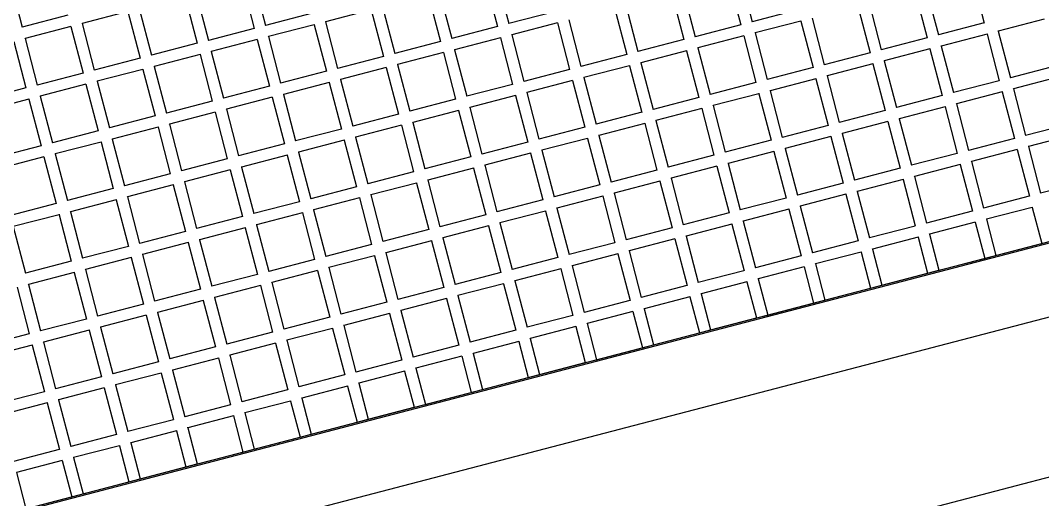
# Model space of a CAD drawing. Header units: inches. Extents: x -1841 to -80, y -100 to 1021.
# Drawn here: x -744.557 to -743.419, y 404.833 to 405.366 of the extents above; entities that cross this region are included whole.
import ezdxf

# ---------------------------------------------------------------- set-up
doc = ezdxf.new("R2010")
doc.units = ezdxf.units.IN
doc.header["$MEASUREMENT"] = 0
doc.layers.add('Edges', color=7, linetype='Continuous')

# ---------------------------------------------------------------- blocks, each defined once
blk = doc.blocks.new('infrared patio heater fr')
at = {"layer": 'Edges'}
for p, q in [((-50, 10.889), (50, 10.889)), ((-40, 8.228), (40, 8.228)), ((-40, 6.998), (40, 6.998)), ((38, 6.971), (-38, 6.971)), ((8.699, 6.971), (8.5, 6.971)), ((8.701, 6.329), (8.699, 6.971)), ((9.513, 6.971), (8.699, 6.971)), ((9.513, 6.329), (9.513, 6.971)), ((9.713, 6.971), (9.513, 6.971)), ((9.714, 6.329), (9.713, 6.971)), ((10.526, 6.971), (9.713, 6.971)), ((10.526, 6.329), (10.526, 6.971)), ((10.726, 6.971), (10.526, 6.971)), ((10.727, 6.329), (10.726, 6.971)), ((11.54, 6.971), (10.726, 6.971)), ((11.54, 6.329), (11.54, 6.971)), ((11.739, 6.971), (11.54, 6.971)), ((11.741, 6.329), (11.739, 6.971)), ((12.553, 6.971), (11.739, 6.971)), ((12.553, 6.329), (12.553, 6.971)), ((12.753, 6.971), (12.553, 6.971)), ((12.754, 6.329), (12.753, 6.971)), ((13.566, 6.971), (12.753, 6.971)), ((13.566, 6.329), (13.566, 6.971)), ((13.766, 6.971), (13.566, 6.971)), ((13.767, 6.329), (13.766, 6.971)), ((14.58, 6.971), (13.766, 6.971)), ((14.58, 6.329), (14.58, 6.971)), ((14.779, 6.971), (14.58, 6.971)), ((14.781, 6.329), (14.779, 6.971)), ((15.593, 6.971), (14.779, 6.971)), ((15.593, 6.329), (15.593, 6.971)), ((15.793, 6.971), (15.593, 6.971)), ((15.794, 6.329), (15.793, 6.971)), ((16.606, 6.971), (15.793, 6.971)), ((16.606, 6.329), (16.606, 6.971)), ((16.806, 6.971), (16.606, 6.971)), ((16.807, 6.329), (16.806, 6.971)), ((17.62, 6.971), (16.806, 6.971)), ((17.62, 6.329), (17.62, 6.971)), ((17.819, 6.971), (17.62, 6.971)), ((17.821, 6.329), (17.819, 6.971)), ((18.633, 6.971), (17.819, 6.971)), ((18.633, 6.329), (18.633, 6.971)), ((18.833, 6.971), (18.633, 6.971)), ((18.834, 6.329), (18.833, 6.971)), ((19.646, 6.971), (18.833, 6.971)), ((19.646, 6.329), (19.646, 6.971)), ((19.846, 6.971), (19.646, 6.971)), ((19.847, 6.329), (19.846, 6.971)), ((20.66, 6.971), (19.846, 6.971)), ((20.66, 6.329), (20.66, 6.971)), ((20.859, 6.971), (20.66, 6.971)), ((20.861, 6.329), (20.859, 6.971)), ((21.673, 6.971), (20.859, 6.971)), ((21.673, 6.329), (21.673, 6.971)), ((21.873, 6.971), (21.673, 6.971)), ((21.874, 6.329), (21.873, 6.971)), ((22.686, 6.971), (21.873, 6.971)), ((22.686, 6.329), (22.686, 6.971)), ((22.886, 6.971), (22.686, 6.971)), ((22.887, 6.329), (22.886, 6.971)), ((23.7, 6.971), (22.886, 6.971)), ((23.7, 6.329), (23.7, 6.971)), ((23.899, 6.971), (23.7, 6.971)), ((23.901, 6.329), (23.899, 6.971)), ((24.713, 6.971), (23.899, 6.971)), ((24.713, 6.329), (24.713, 6.971)), ((24.913, 6.971), (24.713, 6.971)), ((24.914, 6.329), (24.913, 6.971)), ((25.726, 6.971), (24.913, 6.971)), ((25.726, 6.329), (25.726, 6.971)), ((25.926, 6.971), (25.726, 6.971)), ((25.927, 6.329), (25.926, 6.971)), ((26.74, 6.971), (25.926, 6.971)), ((26.74, 6.329), (26.74, 6.971)), ((8.699, 6.325), (8.701, 6.329)), ((8.701, 6.329), (9.513, 6.329)), ((9.513, 6.318), (9.513, 6.329)), ((9.713, 6.325), (9.714, 6.329)), ((9.714, 6.329), (10.526, 6.329)), ((10.526, 6.318), (10.526, 6.329)), ((10.726, 6.325), (10.727, 6.329)), ((10.727, 6.329), (11.54, 6.329)), ((11.54, 6.318), (11.54, 6.329)), ((11.739, 6.325), (11.741, 6.329)), ((11.741, 6.329), (12.553, 6.329)), ((12.553, 6.318), (12.553, 6.329)), ((12.753, 6.325), (12.754, 6.329)), ((12.754, 6.329), (13.566, 6.329)), ((13.566, 6.318), (13.566, 6.329)), ((13.766, 6.325), (13.767, 6.329)), ((13.767, 6.329), (14.58, 6.329)), ((14.58, 6.318), (14.58, 6.329)), ((14.779, 6.325), (14.781, 6.329)), ((14.781, 6.329), (15.593, 6.329)), ((15.593, 6.318), (15.593, 6.329)), ((15.793, 6.325), (15.794, 6.329)), ((15.794, 6.329), (16.606, 6.329)), ((16.606, 6.318), (16.606, 6.329)), ((16.806, 6.325), (16.807, 6.329)), ((16.807, 6.329), (17.62, 6.329)), ((17.62, 6.318), (17.62, 6.329)), ((17.819, 6.325), (17.821, 6.329)), ((17.821, 6.329), (18.633, 6.329)), ((18.633, 6.318), (18.633, 6.329)), ((18.833, 6.325), (18.834, 6.329)), ((18.834, 6.329), (19.646, 6.329)), ((19.646, 6.318), (19.646, 6.329)), ((19.846, 6.325), (19.847, 6.329)), ((19.847, 6.329), (20.66, 6.329)), ((20.66, 6.318), (20.66, 6.329)), ((20.859, 6.325), (20.861, 6.329)), ((20.861, 6.329), (21.673, 6.329)), ((21.673, 6.318), (21.673, 6.329)), ((21.873, 6.325), (21.874, 6.329)), ((21.874, 6.329), (22.686, 6.329)), ((22.686, 6.318), (22.686, 6.329)), ((22.886, 6.325), (22.887, 6.329)), ((22.887, 6.329), (23.7, 6.329)), ((23.7, 6.323), (23.7, 6.329)), ((23.7, 6.318), (23.7, 6.323)), ((23.899, 6.325), (23.901, 6.329)), ((23.901, 6.329), (24.713, 6.329)), ((24.713, 6.318), (24.713, 6.329)), ((24.913, 6.325), (24.914, 6.329)), ((24.914, 6.329), (25.726, 6.329)), ((25.726, 6.318), (25.726, 6.329)), ((25.926, 6.325), (25.927, 6.329)), ((25.927, 6.329), (26.74, 6.329)), ((7.689, 6.131), (8.5, 6.131)), ((8.5, 5.303), (8.5, 6.131)), ((8.701, 5.303), (8.699, 6.131)), ((8.702, 6.131), (9.513, 6.131)), ((9.513, 5.303), (9.513, 6.131)), ((9.714, 5.303), (9.713, 6.131)), ((9.715, 6.131), (10.526, 6.131)), ((10.526, 5.303), (10.526, 6.131)), ((10.727, 5.303), (10.726, 6.131)), ((10.729, 6.131), (11.54, 6.131)), ((11.54, 5.303), (11.54, 6.131)), ((11.741, 5.303), (11.739, 6.131)), ((11.742, 6.131), (12.553, 6.131)), ((12.553, 5.303), (12.553, 6.131)), ((12.754, 5.303), (12.753, 6.131)), ((12.755, 6.131), (13.566, 6.131)), ((13.566, 5.303), (13.566, 6.131)), ((13.767, 5.303), (13.766, 6.131)), ((13.769, 6.131), (14.58, 6.131)), ((14.58, 5.303), (14.58, 6.131)), ((14.781, 5.303), (14.779, 6.131)), ((14.782, 6.131), (15.593, 6.131)), ((15.593, 5.303), (15.593, 6.131)), ((15.794, 5.303), (15.793, 6.131)), ((15.795, 6.131), (16.606, 6.131)), ((16.606, 5.303), (16.606, 6.131)), ((16.807, 5.303), (16.806, 6.131)), ((16.809, 6.131), (17.62, 6.131)), ((17.62, 5.303), (17.62, 6.131)), ((17.821, 5.303), (17.819, 6.131)), ((17.822, 6.131), (18.633, 6.131)), ((18.633, 5.303), (18.633, 6.131)), ((18.834, 5.303), (18.833, 6.131)), ((18.835, 6.131), (19.646, 6.131)), ((19.646, 5.303), (19.646, 6.131)), ((19.847, 5.303), (19.846, 6.131)), ((19.849, 6.131), (20.66, 6.131)), ((20.66, 5.303), (20.66, 6.131)), ((20.861, 5.303), (20.859, 6.131)), ((20.862, 6.131), (21.673, 6.131)), ((21.673, 5.303), (21.673, 6.131)), ((21.874, 5.303), (21.873, 6.131)), ((21.875, 6.131), (22.686, 6.131)), ((22.686, 5.303), (22.686, 6.131)), ((22.887, 5.303), (22.886, 6.131)), ((22.889, 6.131), (23.7, 6.131)), ((23.7, 5.303), (23.7, 6.131)), ((23.901, 5.303), (23.899, 6.131)), ((23.902, 6.131), (24.713, 6.131)), ((24.713, 5.303), (24.713, 6.131)), ((24.914, 5.303), (24.913, 6.131)), ((24.915, 6.131), (25.726, 6.131)), ((25.726, 5.303), (25.726, 6.131)), ((25.927, 5.303), (25.926, 6.131)), ((25.929, 6.131), (26.74, 6.131)), ((7.687, 5.303), (8.5, 5.303)), ((8.5, 5.297), (8.5, 5.303)), ((8.5, 5.293), (8.5, 5.297)), ((8.699, 5.299), (8.701, 5.303)), ((8.701, 5.303), (9.513, 5.303)), ((9.513, 5.295), (9.513, 5.303)), ((9.713, 5.299), (9.714, 5.303)), ((9.714, 5.303), (10.526, 5.303)), ((10.526, 5.295), (10.526, 5.303)), ((10.726, 5.299), (10.727, 5.303)), ((10.727, 5.303), (11.54, 5.303)), ((11.54, 5.295), (11.54, 5.303)), ((11.739, 5.299), (11.741, 5.303)), ((11.741, 5.303), (12.553, 5.303)), ((12.553, 5.295), (12.553, 5.303)), ((12.753, 5.299), (12.754, 5.303)), ((12.754, 5.303), (13.566, 5.303)), ((13.566, 5.293), (13.566, 5.303)), ((13.766, 5.299), (13.767, 5.303)), ((13.767, 5.303), (14.58, 5.303)), ((14.58, 5.295), (14.58, 5.303)), ((14.779, 5.299), (14.781, 5.303)), ((14.781, 5.303), (15.593, 5.303)), ((15.593, 5.295), (15.593, 5.303)), ((15.793, 5.299), (15.794, 5.303)), ((15.794, 5.303), (16.606, 5.303)), ((16.606, 5.295), (16.606, 5.303)), ((16.806, 5.299), (16.807, 5.303)), ((16.807, 5.303), (17.62, 5.303)), ((17.62, 5.295), (17.62, 5.303)), ((17.819, 5.299), (17.821, 5.303)), ((17.821, 5.303), (18.633, 5.303)), ((18.633, 5.295), (18.633, 5.303)), ((18.833, 5.299), (18.834, 5.303)), ((18.834, 5.303), (19.646, 5.303)), ((19.646, 5.295), (19.646, 5.303)), ((19.846, 5.299), (19.847, 5.303)), ((19.847, 5.303), (20.66, 5.303)), ((20.66, 5.295), (20.66, 5.303)), ((20.859, 5.299), (20.861, 5.303)), ((20.861, 5.303), (21.673, 5.303)), ((21.673, 5.295), (21.673, 5.303)), ((21.873, 5.299), (21.874, 5.303)), ((21.874, 5.303), (22.686, 5.303)), ((22.686, 5.297), (22.686, 5.303)), ((22.886, 5.299), (22.887, 5.303)), ((22.887, 5.303), (23.7, 5.303)), ((23.7, 5.297), (23.7, 5.303)), ((23.899, 5.299), (23.901, 5.303)), ((23.901, 5.303), (24.713, 5.303)), ((24.713, 5.293), (24.713, 5.303)), ((24.913, 5.299), (24.914, 5.303)), ((24.914, 5.303), (25.726, 5.303)), ((25.727, 5.297), (25.726, 5.303)), ((25.726, 5.293), (25.727, 5.297)), ((25.926, 5.299), (25.927, 5.303)), ((25.927, 5.303), (26.74, 5.303)), ((7.686, 5.105), (8.5, 5.105)), ((8.5, 4.277), (8.5, 5.105)), ((8.699, 5.105), (9.513, 5.105)), ((8.701, 4.277), (8.699, 5.105)), ((9.513, 4.277), (9.513, 5.105)), ((9.713, 5.105), (10.526, 5.105)), ((9.714, 4.277), (9.713, 5.105)), ((10.526, 4.277), (10.526, 5.105)), ((10.726, 5.105), (11.54, 5.105)), ((10.727, 4.277), (10.726, 5.105)), ((11.54, 4.277), (11.54, 5.105)), ((11.739, 5.105), (12.553, 5.105)), ((11.741, 4.277), (11.739, 5.105)), ((12.553, 4.277), (12.553, 5.105)), ((12.753, 5.105), (13.566, 5.105)), ((12.754, 4.277), (12.753, 5.105)), ((13.566, 4.277), (13.566, 5.105)), ((13.766, 5.105), (14.58, 5.105)), ((13.767, 4.277), (13.766, 5.105)), ((14.58, 4.277), (14.58, 5.105)), ((14.779, 5.105), (15.593, 5.105)), ((14.781, 4.277), (14.779, 5.105)), ((15.593, 4.277), (15.593, 5.105)), ((15.793, 5.105), (16.606, 5.105)), ((15.794, 4.277), (15.793, 5.105)), ((16.606, 4.277), (16.606, 5.105)), ((16.806, 5.105), (17.62, 5.105)), ((16.807, 4.277), (16.806, 5.105)), ((17.62, 4.277), (17.62, 5.105)), ((17.819, 5.105), (18.633, 5.105)), ((17.821, 4.277), (17.819, 5.105)), ((18.633, 4.277), (18.633, 5.105)), ((18.833, 5.105), (19.646, 5.105)), ((18.834, 4.277), (18.833, 5.105)), ((19.646, 4.277), (19.646, 5.105)), ((19.846, 5.105), (20.66, 5.105)), ((19.847, 4.277), (19.846, 5.105)), ((20.66, 4.277), (20.66, 5.105)), ((20.859, 5.105), (21.673, 5.105)), ((20.861, 4.277), (20.859, 5.105)), ((21.673, 4.277), (21.673, 5.105)), ((21.873, 5.105), (22.686, 5.105)), ((21.874, 4.277), (21.873, 5.105)), ((22.686, 4.277), (22.686, 5.105)), ((22.886, 5.105), (23.7, 5.105)), ((22.887, 4.277), (22.886, 5.105)), ((23.7, 4.277), (23.7, 5.105)), ((23.899, 5.105), (24.713, 5.105)), ((23.901, 4.277), (23.899, 5.105)), ((24.713, 4.277), (24.713, 5.105)), ((24.913, 5.105), (25.726, 5.105)), ((24.914, 4.277), (24.913, 5.105)), ((25.726, 4.277), (25.726, 5.105)), ((25.926, 5.105), (26.74, 5.105)), ((25.927, 4.277), (25.926, 5.105)), ((7.687, 4.277), (8.5, 4.277)), ((8.5, 4.269), (8.5, 4.277)), ((8.699, 4.273), (8.701, 4.277)), ((8.701, 4.277), (9.513, 4.277)), ((9.513, 4.269), (9.513, 4.277)), ((9.713, 4.273), (9.714, 4.277)), ((9.714, 4.277), (10.526, 4.277)), ((10.527, 4.271), (10.526, 4.277)), ((10.726, 4.273), (10.727, 4.277)), ((10.727, 4.277), (11.54, 4.277)), ((11.54, 4.269), (11.54, 4.277)), ((11.739, 4.273), (11.741, 4.277)), ((11.741, 4.277), (12.553, 4.277)), ((12.553, 4.269), (12.553, 4.277)), ((12.753, 4.273), (12.754, 4.277)), ((12.754, 4.277), (13.566, 4.277)), ((13.566, 4.269), (13.566, 4.277)), ((13.766, 4.273), (13.767, 4.277)), ((13.767, 4.277), (14.58, 4.277)), ((14.58, 4.269), (14.58, 4.277)), ((14.779, 4.273), (14.781, 4.277)), ((14.781, 4.277), (15.593, 4.277)), ((15.593, 4.269), (15.593, 4.277)), ((15.793, 4.273), (15.794, 4.277)), ((15.794, 4.277), (16.606, 4.277)), ((16.606, 4.269), (16.606, 4.277)), ((16.806, 4.273), (16.807, 4.277)), ((16.807, 4.277), (17.62, 4.277)), ((17.62, 4.271), (17.62, 4.277)), ((17.62, 4.267), (17.62, 4.271)), ((17.819, 4.273), (17.821, 4.277)), ((17.821, 4.277), (18.633, 4.277)), ((18.633, 4.269), (18.633, 4.277)), ((18.833, 4.273), (18.834, 4.277)), ((18.834, 4.277), (19.646, 4.277)), ((19.646, 4.269), (19.646, 4.277)), ((19.846, 4.273), (19.847, 4.277)), ((19.847, 4.277), (20.66, 4.277)), ((20.66, 4.269), (20.66, 4.277)), ((20.859, 4.273), (20.861, 4.277)), ((20.861, 4.277), (21.673, 4.277)), ((21.674, 4.271), (21.673, 4.277)), ((21.873, 4.273), (21.874, 4.277)), ((21.874, 4.277), (22.686, 4.277)), ((22.687, 4.271), (22.686, 4.277)), ((22.886, 4.273), (22.887, 4.277)), ((22.887, 4.277), (23.7, 4.277)), ((23.7, 4.271), (23.7, 4.277)), ((23.899, 4.273), (23.901, 4.277)), ((23.901, 4.277), (24.713, 4.277)), ((24.713, 4.267), (24.713, 4.277)), ((24.913, 4.273), (24.914, 4.277)), ((24.914, 4.277), (25.726, 4.277)), ((25.727, 4.271), (25.726, 4.277)), ((25.926, 4.273), (25.927, 4.277)), ((25.927, 4.277), (26.74, 4.277)), ((7.686, 4.079), (8.5, 4.079)), ((8.5, 3.251), (8.5, 4.079)), ((8.699, 4.079), (9.513, 4.079)), ((8.7, 3.251), (8.699, 4.079)), ((9.513, 3.251), (9.513, 4.079)), ((9.713, 4.079), (10.526, 4.079)), ((9.714, 3.251), (9.713, 4.079)), ((10.526, 3.251), (10.526, 4.079)), ((10.726, 4.079), (11.54, 4.079)), ((10.727, 3.251), (10.726, 4.079)), ((11.54, 3.251), (11.54, 4.079)), ((11.739, 4.079), (12.553, 4.079)), ((11.74, 3.251), (11.739, 4.079)), ((12.553, 3.251), (12.553, 4.079)), ((12.753, 4.079), (13.566, 4.079)), ((12.754, 3.251), (12.753, 4.079)), ((13.566, 3.251), (13.566, 4.079)), ((13.766, 4.079), (14.58, 4.079)), ((13.767, 3.251), (13.766, 4.079)), ((14.58, 3.251), (14.58, 4.079)), ((14.779, 4.079), (15.593, 4.079)), ((14.78, 3.251), (14.779, 4.079)), ((15.593, 3.251), (15.593, 4.079)), ((15.793, 4.079), (16.606, 4.079)), ((15.794, 3.251), (15.793, 4.079)), ((16.606, 3.251), (16.606, 4.079)), ((16.806, 4.079), (17.62, 4.079)), ((16.807, 3.251), (16.806, 4.079)), ((17.62, 3.251), (17.62, 4.079)), ((17.819, 4.079), (18.633, 4.079)), ((17.82, 3.251), (17.819, 4.079)), ((18.633, 3.251), (18.633, 4.079)), ((18.833, 4.079), (19.646, 4.079)), ((18.834, 3.251), (18.833, 4.079)), ((19.646, 3.251), (19.646, 4.079)), ((19.846, 4.079), (20.66, 4.079)), ((19.847, 3.251), (19.846, 4.079)), ((20.66, 3.251), (20.66, 4.079)), ((20.859, 4.079), (21.673, 4.079)), ((20.86, 3.251), (20.859, 4.079)), ((21.673, 3.251), (21.673, 4.079)), ((21.873, 4.079), (22.686, 4.079)), ((21.874, 3.251), (21.873, 4.079)), ((22.686, 3.251), (22.686, 4.079)), ((22.886, 4.079), (23.7, 4.079)), ((22.887, 3.251), (22.886, 4.079)), ((23.7, 3.251), (23.7, 4.079)), ((23.899, 4.079), (24.713, 4.079)), ((23.9, 3.251), (23.899, 4.079)), ((24.713, 3.251), (24.713, 4.079)), ((24.913, 4.079), (25.726, 4.079)), ((24.914, 3.251), (24.913, 4.079)), ((25.726, 3.251), (25.726, 4.079)), ((25.926, 4.079), (26.74, 4.079)), ((25.927, 3.251), (25.926, 4.079)), ((7.687, 3.251), (8.5, 3.251)), ((8.5, 3.242), (8.5, 3.251)), ((8.699, 3.245), (8.7, 3.251)), ((8.7, 3.251), (9.513, 3.251)), ((9.513, 3.242), (9.513, 3.251)), ((9.713, 3.245), (9.714, 3.251)), ((9.714, 3.251), (10.526, 3.251)), ((10.527, 3.245), (10.526, 3.251)), ((10.526, 3.242), (10.527, 3.245)), ((10.726, 3.245), (10.727, 3.251)), ((10.727, 3.251), (11.54, 3.251)), ((11.54, 3.242), (11.54, 3.251)), ((11.739, 3.245), (11.74, 3.251)), ((11.74, 3.251), (12.553, 3.251)), ((12.553, 3.242), (12.553, 3.251)), ((12.753, 3.245), (12.754, 3.251)), ((12.754, 3.251), (13.566, 3.251)), ((13.566, 3.242), (13.566, 3.251)), ((13.766, 3.245), (13.767, 3.251)), ((13.767, 3.251), (14.58, 3.251)), ((14.58, 3.242), (14.58, 3.251)), ((14.779, 3.245), (14.78, 3.251)), ((14.78, 3.251), (15.593, 3.251)), ((15.593, 3.242), (15.593, 3.251)), ((15.793, 3.245), (15.794, 3.251)), ((15.794, 3.251), (16.606, 3.251)), ((16.606, 3.242), (16.606, 3.251)), ((16.806, 3.245), (16.807, 3.251)), ((16.807, 3.251), (17.62, 3.251)), ((17.62, 3.242), (17.62, 3.251)), ((17.819, 3.245), (17.82, 3.251)), ((17.82, 3.251), (18.633, 3.251)), ((18.633, 3.242), (18.633, 3.251)), ((18.833, 3.245), (18.834, 3.251)), ((18.834, 3.251), (19.646, 3.251)), ((19.646, 3.242), (19.646, 3.251)), ((19.846, 3.245), (19.847, 3.251)), ((19.847, 3.251), (20.66, 3.251)), ((20.66, 3.242), (20.66, 3.251)), ((20.859, 3.245), (20.86, 3.251)), ((20.86, 3.251), (21.673, 3.251)), ((21.673, 3.242), (21.673, 3.251)), ((21.873, 3.245), (21.874, 3.251)), ((21.874, 3.251), (22.686, 3.251)), ((22.686, 3.242), (22.686, 3.251)), ((22.886, 3.245), (22.887, 3.251)), ((22.887, 3.251), (23.7, 3.251)), ((23.7, 3.245), (23.7, 3.251)), ((23.7, 3.242), (23.7, 3.245)), ((23.899, 3.245), (23.9, 3.251)), ((23.9, 3.251), (24.713, 3.251)), ((24.713, 3.242), (24.713, 3.251)), ((24.913, 3.245), (24.914, 3.251)), ((24.914, 3.251), (25.726, 3.251)), ((25.726, 3.242), (25.726, 3.251)), ((8.7, 2.225), (8.698, 3.055)), ((8.7, 3.053), (9.513, 3.053)), ((9.513, 2.225), (9.513, 3.053)), ((9.714, 2.225), (9.711, 3.055)), ((9.713, 3.053), (10.526, 3.053)), ((10.526, 2.225), (10.526, 3.053)), ((10.726, 3.053), (11.54, 3.053)), ((10.727, 2.225), (10.726, 3.053)), ((11.54, 2.225), (11.54, 3.053)), ((11.739, 3.053), (12.553, 3.053)), ((11.74, 2.225), (11.739, 3.053)), ((12.553, 2.225), (12.553, 3.053)), ((12.753, 3.053), (13.566, 3.053)), ((12.754, 2.225), (12.753, 3.053)), ((13.566, 2.225), (13.566, 3.053)), ((13.766, 3.053), (14.58, 3.053)), ((13.767, 2.225), (13.766, 3.053)), ((14.58, 2.225), (14.58, 3.053)), ((14.78, 2.225), (14.778, 3.055)), ((14.78, 3.053), (15.593, 3.053)), ((15.593, 2.225), (15.593, 3.053)), ((15.794, 2.225), (15.791, 3.055)), ((15.793, 3.053), (16.606, 3.053)), ((16.606, 2.225), (16.606, 3.053)), ((16.806, 3.053), (17.62, 3.053)), ((16.807, 2.225), (16.806, 3.053)), ((17.62, 2.225), (17.62, 3.053)), ((17.819, 3.053), (18.633, 3.053)), ((17.82, 2.225), (17.819, 3.053)), ((18.633, 2.225), (18.633, 3.053)), ((18.833, 3.053), (19.646, 3.053)), ((18.834, 2.225), (18.833, 3.053)), ((19.646, 2.225), (19.646, 3.053)), ((19.846, 3.053), (20.66, 3.053)), ((19.847, 2.225), (19.846, 3.053)), ((20.66, 2.225), (20.66, 3.053)), ((20.859, 3.053), (21.673, 3.053)), ((20.86, 2.225), (20.859, 3.053)), ((21.673, 2.225), (21.673, 3.053)), ((21.874, 2.225), (21.871, 3.055)), ((21.873, 3.053), (22.686, 3.053)), ((22.686, 2.225), (22.686, 3.053)), ((22.886, 3.053), (23.7, 3.053)), ((22.887, 2.225), (22.886, 3.053)), ((23.7, 2.225), (23.7, 3.053)), ((23.899, 3.053), (24.713, 3.053)), ((23.9, 2.225), (23.899, 3.053)), ((24.713, 2.225), (24.713, 3.053)), ((24.913, 3.053), (25.726, 3.053)), ((24.914, 2.225), (24.913, 3.053)), ((25.726, 2.225), (25.726, 3.053)), ((11.739, 2.221), (11.74, 2.225)), ((11.74, 2.225), (12.553, 2.225)), ((12.553, 2.218), (12.553, 2.225)), ((12.753, 2.221), (12.754, 2.225)), ((12.754, 2.225), (13.566, 2.225)), ((13.566, 2.218), (13.566, 2.225)), ((13.766, 2.221), (13.767, 2.225)), ((13.767, 2.225), (14.58, 2.225)), ((14.58, 2.218), (14.58, 2.225)), ((14.779, 2.221), (14.78, 2.225)), ((14.78, 2.225), (15.593, 2.225)), ((15.593, 2.218), (15.593, 2.225)), ((15.793, 2.221), (15.794, 2.225)), ((15.794, 2.225), (16.606, 2.225)), ((16.606, 2.218), (16.606, 2.225)), ((16.806, 2.221), (16.807, 2.225)), ((16.807, 2.225), (17.62, 2.225)), ((17.62, 2.218), (17.62, 2.225)), ((17.819, 2.221), (17.82, 2.225)), ((17.82, 2.225), (18.633, 2.225)), ((18.633, 2.218), (18.633, 2.225)), ((18.833, 2.221), (18.834, 2.225)), ((18.834, 2.225), (19.646, 2.225)), ((19.646, 2.218), (19.646, 2.225)), ((19.846, 2.221), (19.847, 2.225)), ((19.847, 2.225), (20.66, 2.225)), ((20.66, 2.218), (20.66, 2.225)), ((20.859, 2.221), (20.86, 2.225)), ((20.86, 2.225), (21.673, 2.225)), ((21.673, 2.218), (21.673, 2.225)), ((21.873, 2.221), (21.874, 2.225)), ((21.874, 2.225), (22.686, 2.225)), ((22.686, 2.218), (22.686, 2.225)), ((22.886, 2.221), (22.887, 2.225)), ((22.887, 2.225), (23.7, 2.225)), ((23.7, 2.218), (23.7, 2.225)), ((23.899, 2.221), (23.9, 2.225)), ((23.9, 2.225), (24.713, 2.225)), ((24.713, 2.218), (24.713, 2.225)), ((24.912, 2.219), (24.914, 2.225)), ((24.914, 2.225), (25.726, 2.225)), ((11.739, 2.027), (12.553, 2.027)), ((12.553, 1.199), (12.553, 2.027)), ((12.753, 2.027), (13.566, 2.027)), ((12.754, 1.199), (12.753, 2.027)), ((13.566, 1.199), (13.566, 2.027)), ((13.766, 2.027), (14.58, 2.027)), ((13.767, 1.199), (13.766, 2.027)), ((14.58, 1.199), (14.58, 2.027)), ((14.779, 2.027), (15.593, 2.027)), ((14.78, 1.199), (14.779, 2.027)), ((15.593, 1.199), (15.593, 2.027)), ((15.793, 2.027), (16.606, 2.027)), ((15.794, 1.199), (15.793, 2.027)), ((16.606, 1.199), (16.606, 2.027)), ((16.806, 2.027), (17.62, 2.027)), ((16.807, 1.199), (16.806, 2.027)), ((17.62, 1.199), (17.62, 2.027)), ((17.819, 2.027), (18.633, 2.027)), ((17.82, 1.199), (17.819, 2.027)), ((18.633, 1.199), (18.633, 2.027)), ((18.833, 2.027), (19.646, 2.027)), ((18.834, 1.199), (18.833, 2.027)), ((19.646, 1.199), (19.646, 2.027)), ((19.846, 2.027), (20.66, 2.027)), ((19.847, 1.199), (19.846, 2.027)), ((20.66, 1.199), (20.66, 2.027)), ((20.859, 2.027), (21.673, 2.027)), ((20.86, 1.199), (20.859, 2.027)), ((21.673, 1.199), (21.673, 2.027)), ((21.873, 2.027), (22.686, 2.027)), ((21.874, 1.199), (21.873, 2.027)), ((22.686, 1.199), (22.686, 2.027)), ((22.886, 2.027), (23.7, 2.027)), ((22.887, 1.199), (22.886, 2.027)), ((23.7, 1.199), (23.7, 2.027)), ((23.899, 2.027), (24.713, 2.027)), ((23.9, 1.199), (23.899, 2.027)), ((24.713, 1.199), (24.713, 2.027)), ((24.913, 2.027), (25.726, 2.027)), ((24.914, 1.199), (24.913, 2.027)), ((15.793, 1.196), (15.794, 1.199)), ((15.794, 1.199), (16.606, 1.199)), ((16.606, 1.193), (16.606, 1.199)), ((16.806, 1.196), (16.807, 1.199)), ((16.807, 1.199), (17.62, 1.199)), ((17.62, 1.193), (17.62, 1.199)), ((17.819, 1.196), (17.82, 1.199)), ((17.82, 1.199), (18.633, 1.199)), ((18.633, 1.193), (18.633, 1.199)), ((18.833, 1.196), (18.834, 1.199)), ((18.834, 1.199), (19.646, 1.199)), ((19.646, 1.193), (19.646, 1.199)), ((19.846, 1.196), (19.847, 1.199)), ((19.847, 1.199), (20.66, 1.199)), ((20.66, 1.193), (20.66, 1.199)), ((20.859, 1.196), (20.86, 1.199)), ((20.86, 1.199), (21.673, 1.199)), ((21.673, 1.193), (21.673, 1.199)), ((21.873, 1.196), (21.874, 1.199)), ((21.874, 1.199), (22.686, 1.199)), ((22.686, 1.193), (22.686, 1.199)), ((22.886, 1.196), (22.887, 1.199)), ((22.887, 1.199), (23.7, 1.199)), ((23.7, 1.193), (23.7, 1.199)), ((23.899, 1.196), (23.9, 1.199)), ((23.9, 1.199), (24.713, 1.199)), ((24.713, 1.193), (24.713, 1.199)), ((24.913, 1.196), (24.914, 1.199)), ((24.914, 1.199), (25.726, 1.199)), ((15.793, 1.001), (16.606, 1.001)), ((16.606, 0.173), (16.606, 1.001)), ((16.806, 1.001), (17.62, 1.001)), ((16.807, 0.173), (16.806, 1.001)), ((17.62, 0.173), (17.62, 1.001)), ((17.819, 1.001), (18.633, 1.001)), ((17.82, 0.173), (17.819, 1.001)), ((18.633, 0.173), (18.633, 1.001)), ((18.833, 1.001), (19.646, 1.001)), ((18.834, 0.173), (18.833, 1.001)), ((19.646, 0.173), (19.646, 1.001)), ((19.846, 1.001), (20.66, 1.001)), ((19.847, 0.173), (19.846, 1.001)), ((20.66, 0.173), (20.66, 1.001)), ((20.859, 1.001), (21.673, 1.001)), ((20.86, 0.173), (20.859, 1.001)), ((21.673, 0.173), (21.673, 1.001)), ((21.873, 1.001), (22.686, 1.001)), ((21.874, 0.173), (21.873, 1.001)), ((22.686, 0.173), (22.686, 1.001)), ((22.886, 1.001), (23.7, 1.001)), ((22.887, 0.173), (22.886, 1.001)), ((23.7, 0.173), (23.7, 1.001)), ((23.899, 1.001), (24.713, 1.001)), ((23.9, 0.173), (23.899, 1.001)), ((24.713, 0.173), (24.713, 1.001)), ((24.913, 1.001), (25.726, 1.001)), ((24.914, 0.173), (24.913, 1.001)), ((18.834, 0.173), (19.646, 0.173)), ((19.646, 0.167), (19.646, 0.173)), ((19.846, 0.17), (19.847, 0.173)), ((19.847, 0.173), (20.66, 0.173)), ((20.66, 0.167), (20.66, 0.173)), ((20.859, 0.17), (20.86, 0.173)), ((20.86, 0.173), (21.673, 0.173)), ((21.673, 0.167), (21.673, 0.173)), ((21.873, 0.17), (21.874, 0.173)), ((21.874, 0.173), (22.686, 0.173)), ((22.686, 0.167), (22.686, 0.173)), ((22.886, 0.17), (22.887, 0.173)), ((22.887, 0.173), (23.7, 0.173)), ((23.7, 0.167), (23.7, 0.173)), ((23.899, 0.17), (23.9, 0.173)), ((23.9, 0.173), (24.713, 0.173)), ((24.713, 0.167), (24.713, 0.173)), ((24.913, 0.17), (24.914, 0.173)), ((24.914, 0.173), (25.726, 0.173)), ((19.846, -0.026), (20.66, -0.025)), ((20.66, -0.853), (20.66, -0.025)), ((20.859, -0.026), (21.673, -0.025)), ((20.861, -0.853), (20.859, -0.026)), ((21.673, -0.853), (21.673, -0.025)), ((21.873, -0.026), (22.686, -0.025)), ((21.874, -0.853), (21.873, -0.026)), ((22.686, -0.853), (22.686, -0.025)), ((22.886, -0.026), (23.7, -0.025)), ((22.888, -0.853), (22.886, -0.026)), ((23.7, -0.853), (23.7, -0.025)), ((23.899, -0.026), (24.713, -0.025)), ((23.901, -0.853), (23.899, -0.026)), ((24.713, -0.853), (24.713, -0.025)), ((24.913, -0.026), (25.726, -0.025)), ((24.914, -0.853), (24.913, -0.026)), ((22.888, -0.853), (23.7, -0.853)), ((23.7, -0.859), (23.7, -0.853)), ((23.899, -0.855), (23.901, -0.853)), ((23.901, -0.853), (24.713, -0.853)), ((24.713, -0.859), (24.713, -0.853)), ((23.899, -1.052), (24.713, -1.051)), ((24.713, -1.879), (24.713, -1.051))]:
    blk.add_line(p, q, dxfattribs=at)

msp = doc.modelspace()

# ---------------------------------------------------------------- block references
at = {"color": 7, "lineweight": 25, "xscale": 0.06475844456677302, "yscale": 0.06475844456677302, "zscale": 0.06475844456677302, "rotation": 194.6356781091594}
msp.add_blockref('infrared patio heater fr', (-742.989, 405.6969), dxfattribs=at)

doc.saveas('drawing.dxf')
